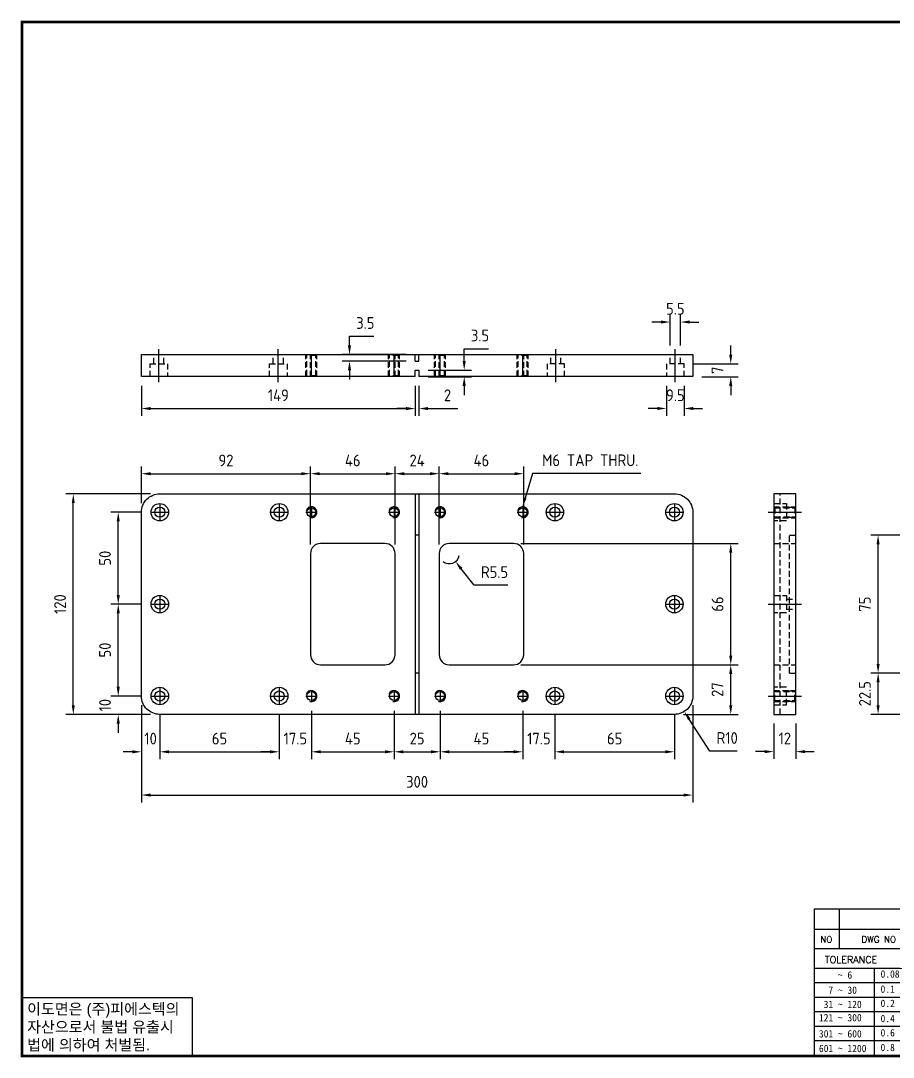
# Model space of a CAD drawing. Header units: millimetres. Extents: x -4251 to 2609, y -1673 to 4048.
# Drawn here: x 182 to 657, y -322 to 242 of the extents above; entities that cross this region are included whole.
import ezdxf
from ezdxf.enums import TextEntityAlignment as Align

# ---------------------------------------------------------------- set-up
doc = ezdxf.new("R2010")
doc.units = ezdxf.units.MM
for name, pattern in [('CENTER', [50.8, 31.75, -6.35, 6.35, -6.35]), ('HIDDEN2', [4.7625, 3.175, -1.5875]), ('HIDDENX2', [19.05, 12.7, -6.35])]:
    doc.linetypes.add(name, pattern=pattern)
for name, color, linetype in [('CENTER', 1, 'CENTER'), ('FORMAT-1', 7, 'Continuous'), ('THIN', 3, 'Continuous')]:
    doc.layers.add(name, color=color, linetype=linetype)
doc.styles.add('h1', font='')
doc.styles.add('HAN', font='')
doc.styles.add('RC', font='simplex.shx')
doc.styles.add('RT', font='simplex.shx', dxfattribs={"oblique": 15})
doc.styles.get("Standard").update_dxf_attribs({"font": 'ISOCP.SHX', "bigfont": 'WHGTXT.SHX'})
doc.styles.get('h1').set_extended_font_data('New Gulim')
doc.styles.get('HAN').set_extended_font_data('GulimChe')
doc.dimstyles.new('PS-2', dxfattribs={"dimscale": 2, "dimtxt": 3.2, "dimasz": 2.5, "dimexe": 2, "dimexo": 2.5, "dimgap": 2, "dimtad": 1, "dimtoh": 1, "dimrnd": 0.05, "dimzin": 12, "dimdsep": 46, "dimtxsty": 'Standard', "dimcen": 0, "dimclrt": 2, "dimazin": 3, "dimtfac": 1, "dimtofl": 0, "dimtmove": 0, "dimatfit": 3, "dimfxl": 0, "dimtolj": 1, "dimtzin": 0, "dimarcsym": 0})

# ---------------------------------------------------------------- blocks, each defined once
blk = doc.blocks.new('*D757')
at = {"color": 0, "lineweight": -2}
for p, q in [((247.87, -130.4), (247.87, -159.76)), ((257.87, -135.15), (257.87, -159.76)), ((242.87, -155.76), (237.87, -155.76)), ((262.87, -155.76), (267.87, -155.76))]:
    blk.add_line(p, q, dxfattribs=at)
at = {"color": 0}
for points in [[(242.87, -154.92), (242.87, -156.59), (247.87, -155.76)], [(262.87, -154.92), (262.87, -156.59), (257.87, -155.76)]]:
    blk.add_solid(points, dxfattribs=at)
at = {"layer": 'DEFPOINTS', "color": 0}
for p in [(247.87, -125.4), (257.87, -130.15), (257.87, -155.76)]:
    blk.add_point(p, dxfattribs=at)
at = {"color": 2, "insert": (252.87, -148.56), "char_height": 6.4, "attachment_point": 5}
blk.add_mtext('\\A1;10', dxfattribs=at)
blk = doc.blocks.new('*D758')
at = {"color": 0, "lineweight": -2}
for p, q in [((257.87, -135.15), (257.87, -159.76)), ((322.87, -135.15), (322.87, -159.76)), ((262.87, -155.76), (317.87, -155.76))]:
    blk.add_line(p, q, dxfattribs=at)
at = {"color": 0}
for points in [[(262.87, -154.92), (262.87, -156.59), (257.87, -155.76)], [(317.87, -154.92), (317.87, -156.59), (322.87, -155.76)]]:
    blk.add_solid(points, dxfattribs=at)
at = {"layer": 'DEFPOINTS', "color": 0}
for p in [(257.87, -130.15), (322.87, -130.15), (322.87, -155.76)]:
    blk.add_point(p, dxfattribs=at)
at = {"color": 2, "insert": (290.37, -148.56), "char_height": 6.4, "attachment_point": 5}
blk.add_mtext('\\A1;65', dxfattribs=at)
blk = doc.blocks.new('*D759')
at = {"color": 0, "lineweight": -2}
for p, q in [((322.87, -135.15), (322.87, -159.76)), ((340.37, -133.4), (340.37, -159.76)), ((317.87, -155.76), (312.87, -155.76)), ((345.37, -155.76), (350.37, -155.76))]:
    blk.add_line(p, q, dxfattribs=at)
at = {"color": 0}
for points in [[(317.87, -154.92), (317.87, -156.59), (322.87, -155.76)], [(345.37, -154.92), (345.37, -156.59), (340.37, -155.76)]]:
    blk.add_solid(points, dxfattribs=at)
at = {"layer": 'DEFPOINTS', "color": 0}
for p in [(340.37, -128.4), (322.87, -130.15), (340.37, -155.76)]:
    blk.add_point(p, dxfattribs=at)
at = {"color": 2, "insert": (331.62, -148.56), "char_height": 6.4, "attachment_point": 5}
blk.add_mtext('\\A1;17.5', dxfattribs=at)
blk = doc.blocks.new('*D760')
at = {"color": 0, "lineweight": -2}
for p, q in [((340.37, -133.4), (340.37, -159.76)), ((385.37, -133.4), (385.37, -159.76)), ((345.37, -155.76), (380.37, -155.76))]:
    blk.add_line(p, q, dxfattribs=at)
at = {"color": 0}
for points in [[(345.37, -154.92), (345.37, -156.59), (340.37, -155.76)], [(380.37, -154.92), (380.37, -156.59), (385.37, -155.76)]]:
    blk.add_solid(points, dxfattribs=at)
at = {"layer": 'DEFPOINTS', "color": 0}
for p in [(340.37, -128.4), (385.37, -128.4), (385.37, -155.76)]:
    blk.add_point(p, dxfattribs=at)
at = {"color": 2, "insert": (362.87, -148.56), "char_height": 6.4, "attachment_point": 5}
blk.add_mtext('\\A1;45', dxfattribs=at)
blk = doc.blocks.new('*D761')
at = {"color": 0, "lineweight": -2}
for p, q in [((385.37, -133.4), (385.37, -159.76)), ((410.37, -133.4), (410.37, -159.76)), ((390.37, -155.76), (405.37, -155.76))]:
    blk.add_line(p, q, dxfattribs=at)
at = {"color": 0}
for points in [[(390.37, -154.92), (390.37, -156.59), (385.37, -155.76)], [(405.37, -154.92), (405.37, -156.59), (410.37, -155.76)]]:
    blk.add_solid(points, dxfattribs=at)
at = {"layer": 'DEFPOINTS', "color": 0}
for p in [(385.37, -128.4), (410.37, -128.4), (410.37, -155.76)]:
    blk.add_point(p, dxfattribs=at)
at = {"color": 2, "insert": (397.87, -148.55), "char_height": 6.4, "attachment_point": 5}
blk.add_mtext('\\A1;25', dxfattribs=at)
blk = doc.blocks.new('*D762')
at = {"color": 0, "lineweight": -2}
for p, q in [((410.37, -133.4), (410.37, -159.76)), ((455.37, -133.4), (455.37, -159.76)), ((415.37, -155.76), (450.37, -155.76))]:
    blk.add_line(p, q, dxfattribs=at)
at = {"color": 0}
for points in [[(415.37, -154.92), (415.37, -156.59), (410.37, -155.76)], [(450.37, -154.92), (450.37, -156.59), (455.37, -155.76)]]:
    blk.add_solid(points, dxfattribs=at)
at = {"layer": 'DEFPOINTS', "color": 0}
for p in [(410.37, -128.4), (455.37, -128.4), (455.37, -155.76)]:
    blk.add_point(p, dxfattribs=at)
at = {"color": 2, "insert": (432.87, -148.56), "char_height": 6.4, "attachment_point": 5}
blk.add_mtext('\\A1;45', dxfattribs=at)
blk = doc.blocks.new('*D763')
at = {"color": 0, "lineweight": -2}
for p, q in [((455.37, -133.4), (455.37, -159.76)), ((472.87, -135.15), (472.87, -159.76)), ((450.37, -155.76), (445.37, -155.76)), ((477.87, -155.76), (482.87, -155.76))]:
    blk.add_line(p, q, dxfattribs=at)
at = {"color": 0}
for points in [[(450.37, -154.92), (450.37, -156.59), (455.37, -155.76)], [(477.87, -154.92), (477.87, -156.59), (472.87, -155.76)]]:
    blk.add_solid(points, dxfattribs=at)
at = {"layer": 'DEFPOINTS', "color": 0}
for p in [(455.37, -128.4), (472.87, -130.15), (472.87, -155.76)]:
    blk.add_point(p, dxfattribs=at)
at = {"color": 2, "insert": (464.12, -148.56), "char_height": 6.4, "attachment_point": 5}
blk.add_mtext('\\A1;17.5', dxfattribs=at)
blk = doc.blocks.new('*D764')
at = {"color": 0, "lineweight": -2}
for p, q in [((472.87, -135.15), (472.87, -159.76)), ((537.87, -135.15), (537.87, -159.76)), ((477.87, -155.76), (532.87, -155.76))]:
    blk.add_line(p, q, dxfattribs=at)
at = {"color": 0}
for points in [[(477.87, -154.92), (477.87, -156.59), (472.87, -155.76)], [(532.87, -154.92), (532.87, -156.59), (537.87, -155.76)]]:
    blk.add_solid(points, dxfattribs=at)
at = {"layer": 'DEFPOINTS', "color": 0}
for p in [(472.87, -130.15), (537.87, -130.15), (537.87, -155.76)]:
    blk.add_point(p, dxfattribs=at)
at = {"color": 2, "insert": (505.37, -148.56), "char_height": 6.4, "attachment_point": 5}
blk.add_mtext('\\A1;65', dxfattribs=at)
blk = doc.blocks.new('*D765')
at = {"color": 0, "lineweight": -2}
for p, q in [((247.87, -130.4), (247.87, -183.29)), ((547.87, -130.4), (547.87, -183.29)), ((252.87, -179.29), (542.87, -179.29))]:
    blk.add_line(p, q, dxfattribs=at)
at = {"color": 0}
for points in [[(252.87, -178.46), (252.87, -180.13), (247.87, -179.29)], [(542.87, -178.46), (542.87, -180.13), (547.87, -179.29)]]:
    blk.add_solid(points, dxfattribs=at)
at = {"layer": 'DEFPOINTS', "color": 0}
for p in [(247.87, -125.4), (547.87, -125.4), (547.87, -179.29)]:
    blk.add_point(p, dxfattribs=at)
at = {"color": 2, "insert": (397.87, -172.09), "char_height": 6.4, "attachment_point": 5}
blk.add_mtext('\\A1;300', dxfattribs=at)
blk = doc.blocks.new('*D766')
at = {"color": 0, "lineweight": -2}
for p, q in [((235.27, -120.4), (235.27, -115.4)), ((248.12, -125.4), (231.27, -125.4)), ((252.87, -135.4), (231.27, -135.4)), ((235.27, -140.4), (235.27, -145.4))]:
    blk.add_line(p, q, dxfattribs=at)
at = {"color": 0}
for points in [[(234.43, -120.4), (236.1, -120.4), (235.27, -125.4)], [(234.43, -140.4), (236.1, -140.4), (235.27, -135.4)]]:
    blk.add_solid(points, dxfattribs=at)
at = {"layer": 'DEFPOINTS', "color": 0}
for p in [(235.27, -125.4), (253.12, -125.4), (257.87, -135.4)]:
    blk.add_point(p, dxfattribs=at)
at = {"color": 2, "insert": (228.07, -130.4), "char_height": 6.4, "attachment_point": 5, "rotation": 90}
blk.add_mtext('\\A1;10', dxfattribs=at)
blk = doc.blocks.new('*D767')
at = {"color": 0, "lineweight": -2}
for p, q in [((248.12, -75.4), (231.27, -75.4)), ((235.27, -120.4), (235.27, -80.4)), ((248.12, -125.4), (231.27, -125.4))]:
    blk.add_line(p, q, dxfattribs=at)
at = {"color": 0}
for points in [[(234.43, -80.4), (236.1, -80.4), (235.27, -75.4)], [(234.43, -120.4), (236.1, -120.4), (235.27, -125.4)]]:
    blk.add_solid(points, dxfattribs=at)
at = {"layer": 'DEFPOINTS', "color": 0}
for p in [(235.27, -75.4), (253.12, -75.4), (253.12, -125.4)]:
    blk.add_point(p, dxfattribs=at)
at = {"color": 2, "insert": (228.07, -100.4), "char_height": 6.4, "attachment_point": 5, "rotation": 90}
blk.add_mtext('\\A1;50', dxfattribs=at)
blk = doc.blocks.new('*D768')
at = {"color": 0, "lineweight": -2}
for p, q in [((248.12, -25.4), (231.27, -25.4)), ((235.27, -70.4), (235.27, -30.4)), ((248.12, -75.4), (231.27, -75.4))]:
    blk.add_line(p, q, dxfattribs=at)
at = {"color": 0}
for points in [[(234.43, -30.4), (236.1, -30.4), (235.27, -25.4)], [(234.43, -70.4), (236.1, -70.4), (235.27, -75.4)]]:
    blk.add_solid(points, dxfattribs=at)
at = {"layer": 'DEFPOINTS', "color": 0}
for p in [(235.27, -25.4), (253.12, -25.4), (253.12, -75.4)]:
    blk.add_point(p, dxfattribs=at)
at = {"color": 2, "insert": (228.07, -50.4), "char_height": 6.4, "attachment_point": 5, "rotation": 90}
blk.add_mtext('\\A1;50', dxfattribs=at)
blk = doc.blocks.new('*D769')
at = {"color": 0, "lineweight": -2}
for p, q in [((252.87, -15.4), (206.8, -15.4)), ((210.8, -130.4), (210.8, -20.4)), ((252.87, -135.4), (206.8, -135.4))]:
    blk.add_line(p, q, dxfattribs=at)
at = {"color": 0}
for points in [[(209.97, -20.4), (211.63, -20.4), (210.8, -15.4)], [(209.97, -130.4), (211.63, -130.4), (210.8, -135.4)]]:
    blk.add_solid(points, dxfattribs=at)
at = {"layer": 'DEFPOINTS', "color": 0}
for p in [(210.8, -15.4), (257.87, -15.4), (257.87, -135.4)]:
    blk.add_point(p, dxfattribs=at)
at = {"color": 2, "insert": (203.6, -75.4), "char_height": 6.4, "attachment_point": 5, "rotation": 90}
blk.add_mtext('\\A1;120', dxfattribs=at)
blk = doc.blocks.new('*D770')
at = {"color": 0, "lineweight": -2}
for p, q in [((247.87, -20.4), (247.87, -0.44)), ((252.87, -4.44), (334.87, -4.44)), ((339.87, -42.9), (339.87, -0.44))]:
    blk.add_line(p, q, dxfattribs=at)
at = {"color": 0}
for points in [[(252.87, -3.61), (252.87, -5.28), (247.87, -4.44)], [(334.87, -3.61), (334.87, -5.28), (339.87, -4.44)]]:
    blk.add_solid(points, dxfattribs=at)
at = {"layer": 'DEFPOINTS', "color": 0}
for p in [(339.87, -4.44), (247.87, -25.4), (339.87, -47.9)]:
    blk.add_point(p, dxfattribs=at)
at = {"color": 2, "insert": (293.87, 2.76), "char_height": 6.4, "attachment_point": 5}
blk.add_mtext('\\A1;92', dxfattribs=at)
blk = doc.blocks.new('*D771')
at = {"color": 0, "lineweight": -2}
for p, q in [((339.87, -42.9), (339.87, -0.44)), ((344.87, -4.44), (380.87, -4.44)), ((385.87, -42.9), (385.87, -0.44))]:
    blk.add_line(p, q, dxfattribs=at)
at = {"color": 0}
for points in [[(344.87, -3.61), (344.87, -5.28), (339.87, -4.44)], [(380.87, -3.61), (380.87, -5.28), (385.87, -4.44)]]:
    blk.add_solid(points, dxfattribs=at)
at = {"layer": 'DEFPOINTS', "color": 0}
for p in [(385.87, -4.44), (339.87, -47.9), (385.87, -47.9)]:
    blk.add_point(p, dxfattribs=at)
at = {"color": 2, "insert": (362.87, 2.76), "char_height": 6.4, "attachment_point": 5}
blk.add_mtext('\\A1;46', dxfattribs=at)
blk = doc.blocks.new('*D772')
at = {"color": 0, "lineweight": -2}
for p, q in [((385.87, -42.9), (385.87, -0.44)), ((390.87, -4.44), (404.87, -4.44)), ((409.87, -42.9), (409.87, -0.44))]:
    blk.add_line(p, q, dxfattribs=at)
at = {"color": 0}
for points in [[(390.87, -3.61), (390.87, -5.28), (385.87, -4.44)], [(404.87, -3.61), (404.87, -5.28), (409.87, -4.44)]]:
    blk.add_solid(points, dxfattribs=at)
at = {"layer": 'DEFPOINTS', "color": 0}
for p in [(409.87, -4.44), (385.87, -47.9), (409.87, -47.9)]:
    blk.add_point(p, dxfattribs=at)
at = {"color": 2, "insert": (397.87, 2.76), "char_height": 6.4, "attachment_point": 5}
blk.add_mtext('\\A1;24', dxfattribs=at)
blk = doc.blocks.new('*D773')
at = {"color": 0, "lineweight": -2}
for p, q in [((409.87, -42.9), (409.87, -0.44)), ((414.87, -4.44), (450.87, -4.44)), ((455.87, -42.9), (455.87, -0.44))]:
    blk.add_line(p, q, dxfattribs=at)
at = {"color": 0}
for points in [[(414.87, -3.61), (414.87, -5.28), (409.87, -4.44)], [(450.87, -3.61), (450.87, -5.28), (455.87, -4.44)]]:
    blk.add_solid(points, dxfattribs=at)
at = {"layer": 'DEFPOINTS', "color": 0}
for p in [(455.87, -4.44), (409.87, -47.9), (455.87, -47.9)]:
    blk.add_point(p, dxfattribs=at)
at = {"color": 2, "insert": (432.87, 2.76), "char_height": 6.4, "attachment_point": 5}
blk.add_mtext('\\A1;46', dxfattribs=at)
blk = doc.blocks.new('*D774')
at = {"color": 0, "lineweight": -2}
for p, q in [((454.37, -108.4), (572.53, -108.4)), ((568.53, -130.4), (568.53, -113.4)), ((542.87, -135.4), (572.53, -135.4))]:
    blk.add_line(p, q, dxfattribs=at)
at = {"color": 0}
for points in [[(567.69, -113.4), (569.36, -113.4), (568.53, -108.4)], [(567.69, -130.4), (569.36, -130.4), (568.53, -135.4)]]:
    blk.add_solid(points, dxfattribs=at)
at = {"layer": 'DEFPOINTS', "color": 0}
for p in [(449.37, -108.4), (568.53, -108.4), (537.87, -135.4)]:
    blk.add_point(p, dxfattribs=at)
at = {"color": 2, "insert": (561.33, -121.9), "char_height": 6.4, "attachment_point": 5, "rotation": 90}
blk.add_mtext('\\A1;27', dxfattribs=at)
blk = doc.blocks.new('*D775')
at = {"color": 0, "lineweight": -2}
for p, q in [((454.37, -42.4), (572.53, -42.4)), ((568.53, -103.4), (568.53, -47.4)), ((454.37, -108.4), (572.53, -108.4))]:
    blk.add_line(p, q, dxfattribs=at)
at = {"color": 0}
for points in [[(567.69, -47.4), (569.36, -47.4), (568.53, -42.4)], [(567.69, -103.4), (569.36, -103.4), (568.53, -108.4)]]:
    blk.add_solid(points, dxfattribs=at)
at = {"layer": 'DEFPOINTS', "color": 0}
for p in [(449.37, -42.4), (568.53, -42.4), (449.37, -108.4)]:
    blk.add_point(p, dxfattribs=at)
at = {"color": 2, "insert": (561.33, -75.4), "char_height": 6.4, "attachment_point": 5, "rotation": 90}
blk.add_mtext('\\A1;66', dxfattribs=at)
blk = doc.blocks.new('*D799')
at = {"color": 0, "lineweight": -2}
for p, q in [((591.94, -140.4), (591.94, -159.66)), ((603.94, -140.4), (603.94, -159.66)), ((586.94, -155.66), (581.94, -155.66)), ((608.94, -155.66), (613.94, -155.66))]:
    blk.add_line(p, q, dxfattribs=at)
at = {"color": 0}
for points in [[(586.94, -154.83), (586.94, -156.5), (591.94, -155.66)], [(608.94, -154.83), (608.94, -156.5), (603.94, -155.66)]]:
    blk.add_solid(points, dxfattribs=at)
at = {"layer": 'DEFPOINTS', "color": 0}
for p in [(591.94, -135.4), (603.94, -135.4), (591.94, -155.66)]:
    blk.add_point(p, dxfattribs=at)
at = {"color": 2, "insert": (597.94, -148.46), "char_height": 6.4, "attachment_point": 5}
blk.add_mtext('\\A1;12', dxfattribs=at)
blk = doc.blocks.new('*D776')
at = {"color": 0, "lineweight": -2}
for p, q in [((460.61, -4.33), (456.64, -17.73)), ((519.59, -4.33), (460.61, -4.33))]:
    blk.add_line(p, q, dxfattribs=at)
at = {"color": 0}
blk.add_solid([(455.84, -17.5), (457.44, -17.97), (455.22, -22.53)], dxfattribs=at)
at = {"layer": 'DEFPOINTS', "color": 0}
for p in [(455.22, -22.53), (453.52, -28.28)]:
    blk.add_point(p, dxfattribs=at)
at = {"color": 2, "insert": (492.1, 2.87), "char_height": 6.4, "attachment_point": 5}
blk.add_mtext('\\A1;M6 TAP THRU.', dxfattribs=at)
blk = doc.blocks.new('*D777')
at = {"color": 0, "lineweight": -2}
for p, q in [((557.15, -155.44), (545.97, -138.03)), ((572.04, -155.44), (557.15, -155.44))]:
    blk.add_line(p, q, dxfattribs=at)
at = {"color": 0}
blk.add_solid([(546.67, -137.58), (545.27, -138.48), (543.27, -133.82)], dxfattribs=at)
at = {"layer": 'DEFPOINTS', "color": 0}
for p in [(537.87, -125.4), (543.27, -133.82)]:
    blk.add_point(p, dxfattribs=at)
at = {"color": 2, "insert": (566.59, -148.24), "char_height": 6.4, "attachment_point": 5}
blk.add_mtext('\\A1;R10', dxfattribs=at)
blk = doc.blocks.new('*D778')
at = {"color": 0, "lineweight": -2}
for p, q in [((533.62, 43.36), (533.62, 27.05)), ((543.12, 43.36), (543.12, 27.05)), ((528.62, 31.05), (523.62, 31.05)), ((548.12, 31.05), (553.12, 31.05))]:
    blk.add_line(p, q, dxfattribs=at)
at = {"color": 0}
for points in [[(528.62, 31.89), (528.62, 30.22), (533.62, 31.05)], [(548.12, 31.89), (548.12, 30.22), (543.12, 31.05)]]:
    blk.add_solid(points, dxfattribs=at)
at = {"layer": 'DEFPOINTS', "color": 0}
for p in [(533.62, 48.36), (543.12, 48.36), (543.12, 31.05)]:
    blk.add_point(p, dxfattribs=at)
at = {"color": 2, "insert": (538.37, 38.25), "char_height": 6.4, "attachment_point": 5}
blk.add_mtext('\\A1;9.5', dxfattribs=at)
blk = doc.blocks.new('*D779')
at = {"color": 0, "lineweight": -2}
for p, q in [((535.62, 65.36), (535.62, 82.09)), ((541.12, 65.36), (541.12, 82.09)), ((530.62, 78.09), (525.62, 78.09)), ((546.12, 78.09), (551.12, 78.09))]:
    blk.add_line(p, q, dxfattribs=at)
at = {"color": 0}
for points in [[(530.62, 78.93), (530.62, 77.26), (535.62, 78.09)], [(546.12, 78.93), (546.12, 77.26), (541.12, 78.09)]]:
    blk.add_solid(points, dxfattribs=at)
at = {"layer": 'DEFPOINTS', "color": 0}
for p in [(541.12, 78.09), (535.62, 60.36), (541.12, 60.36)]:
    blk.add_point(p, dxfattribs=at)
at = {"color": 2, "insert": (538.37, 85.29), "char_height": 6.4, "attachment_point": 5}
blk.add_mtext('\\A1;5.5', dxfattribs=at)
blk = doc.blocks.new('*D780')
at = {"color": 0, "lineweight": -2}
for p, q in [((568.53, 60.36), (568.53, 65.36)), ((548.12, 55.36), (572.53, 55.36)), ((552.87, 48.36), (572.53, 48.36)), ((568.53, 43.36), (568.53, 38.36))]:
    blk.add_line(p, q, dxfattribs=at)
at = {"color": 0}
for points in [[(567.69, 60.36), (569.36, 60.36), (568.53, 55.36)], [(567.69, 43.36), (569.36, 43.36), (568.53, 48.36)]]:
    blk.add_solid(points, dxfattribs=at)
at = {"layer": 'DEFPOINTS', "color": 0}
for p in [(543.12, 55.36), (568.53, 55.36), (547.87, 48.36)]:
    blk.add_point(p, dxfattribs=at)
at = {"color": 2, "insert": (561.33, 51.86), "char_height": 6.4, "attachment_point": 5, "rotation": 90}
blk.add_mtext('\\A1;7', dxfattribs=at)
blk = doc.blocks.new('A$C366F0EA6')
at = {"color": 11}
for p, q in [((149, 60), (149, -60)), ((151, 60), (151, -60))]:
    blk.add_line(p, q, dxfattribs=at)
at = {"color": 2, "linetype": 'HIDDENX2'}
for p, q in [((151, 37.5), (149, 37.5)), ((151, -37.5), (149, -37.5))]:
    blk.add_line(p, q, dxfattribs=at)
at = {"color": 11}
for points in [[(290, -60), (10, -60, -0.414214), (0, -50), (0, 50, -0.414214), (10, 60), (290, 60, -0.414214), (300, 50), (300, -50, -0.414214)], [(97.5, -33), (132.5, -33, 0.414214), (138, -27.5), (138, 27.5, 0.414214), (132.5, 33), (97.5, 33, 0.414214), (92, 27.5), (92, -27.5, 0.414214)], [(167.5, -33), (202.5, -33, 0.414214), (208, -27.5), (208, 27.5, 0.414214), (202.5, 33), (167.5, 33, 0.414214), (162, 27.5), (162, -27.5, 0.414214)]]:
    blk.add_lwpolyline(points, format="xyb", close=True, dxfattribs=at)
for centre, radius in [((10, 50), 4.75), ((10, 50), 2.75), ((75, 50), 4.75), ((75, 50), 2.75), ((225, 50), 4.75), ((225, 50), 2.75), ((290, 50), 4.75), ((290, 50), 2.75), ((10, 0), 4.75), ((10, 0), 2.75), ((290, 0), 4.75), ((290, 0), 2.75), ((10, -50), 4.75), ((10, -50), 2.75), ((75, -50), 4.75), ((75, -50), 2.75), ((225, -50), 4.75), ((225, -50), 2.75), ((290, -50), 4.75), ((290, -50), 2.75)]:
    blk.add_circle(centre, radius, dxfattribs=at)
for centre in [(92.5, 50), (137.5, 50), (162.5, 50), (207.5, 50), (92.5, -50), (137.5, -50), (162.5, -50), (207.5, -50)]:
    blk.add_circle(centre, 2.46)
at = {"layer": 'CENTER'}
for p, q in [((10, 54.75), (10, 45.25)), ((75, 54.75), (75, 45.25)), ((92.5, 53), (92.5, 47)), ((137.5, 53), (137.5, 47)), ((162.5, 53), (162.5, 47)), ((207.5, 53), (207.5, 47)), ((225, 54.75), (225, 45.25)), ((290, 54.75), (290, 45.25)), ((5.25, 50), (14.75, 50)), ((70.25, 50), (79.75, 50)), ((89.5, 50), (95.5, 50)), ((134.5, 50), (140.5, 50)), ((159.5, 50), (165.5, 50)), ((204.5, 50), (210.5, 50)), ((220.25, 50), (229.75, 50)), ((285.25, 50), (294.75, 50)), ((5.25, 0), (14.75, 0)), ((10, 4.75), (10, -4.75)), ((285.25, 0), (294.75, 0)), ((290, 4.75), (290, -4.75)), ((5.25, -50), (14.75, -50)), ((10, -45.25), (10, -54.75)), ((70.25, -50), (79.75, -50)), ((75, -45.25), (75, -54.75)), ((89.5, -50), (95.5, -50)), ((92.5, -47), (92.5, -53)), ((134.5, -50), (140.5, -50)), ((137.5, -47), (137.5, -53)), ((159.5, -50), (165.5, -50)), ((162.5, -47), (162.5, -53)), ((204.5, -50), (210.5, -50)), ((207.5, -47), (207.5, -53)), ((220.25, -50), (229.75, -50)), ((225, -45.25), (225, -54.75)), ((285.25, -50), (294.75, -50)), ((290, -45.25), (290, -54.75))]:
    blk.add_line(p, q, dxfattribs=at)
at = {"layer": 'THIN'}
for centre in [(92.5, 50), (137.5, 50), (162.5, 50), (207.5, 50), (92.5, -50), (137.5, -50), (162.5, -50), (207.5, -50)]:
    blk.add_arc(centre, 3, 255, 165, dxfattribs=at)
blk = doc.blocks.new('*D807')
at = {"color": 0, "lineweight": -2}
for p, q in [((428.84, -65.17), (421.83, -56.18)), ((447.18, -65.17), (428.84, -65.17))]:
    blk.add_line(p, q, dxfattribs=at)
blk.add_arc((415.37, -47.9), 5.5, 232.0871, 349.6344, dxfattribs=at)
at = {"color": 0}
blk.add_solid([(422.48, -55.67), (421.17, -56.69), (418.75, -52.24)], dxfattribs=at)
at = {"layer": 'DEFPOINTS', "color": 0}
for p in [(415.37, -47.9), (418.75, -52.24)]:
    blk.add_point(p, dxfattribs=at)
at = {"color": 2, "insert": (440.01, -57.97), "char_height": 6.4, "attachment_point": 5}
blk.add_mtext('\\A1;R5.5', dxfattribs=at)
blk = doc.blocks.new('A$C64EC0FDF')
at = {"color": 2, "linetype": 'HIDDEN2'}
for p, q in [((-293.25, -5), (-293.25, 0)), ((-287.75, -5), (-287.75, 0)), ((-228.25, -5), (-228.25, 0)), ((-222.75, -5), (-222.75, 0)), ((-210.5, -12), (-210.5, 0)), ((-208, -12), (-208, 0)), ((-204.5, -12), (-204.5, 0)), ((-165.5, -12), (-165.5, 0)), ((-162, -12), (-162, 0)), ((-159.5, -12), (-159.5, 0)), ((-151, -3.5), (-151, 0)), ((-149, -3.5), (-149, 0)), ((-140.5, -12), (-140.5, 0)), ((-138, -12), (-138, 0)), ((-134.5, -12), (-134.5, 0)), ((-95.5, -12), (-95.5, 0)), ((-92, -12), (-92, 0)), ((-89.5, -12), (-89.5, 0)), ((-77.25, -5), (-77.25, 0)), ((-71.75, -5), (-71.75, 0)), ((-12.25, -5), (-12.25, 0)), ((-6.75, -5), (-6.75, 0)), ((-209.96, -11.46), (-209.96, -0.54)), ((-205.04, -11.46), (-205.04, -0.54)), ((-164.96, -11.46), (-164.96, -0.54)), ((-160.04, -11.46), (-160.04, -0.54)), ((-151, -3.5), (-149, -3.5)), ((-139.96, -11.46), (-139.96, -0.54)), ((-135.04, -11.46), (-135.04, -0.54)), ((-94.96, -11.46), (-94.96, -0.54)), ((-90.04, -11.46), (-90.04, -0.54))]:
    blk.add_line(p, q, dxfattribs=at)
at = {"color": 11}
for p, q in [((-151, -12), (-151, -8.5)), ((-151, -8.5), (-149, -8.5)), ((-149, -8.5), (-149, -12))]:
    blk.add_line(p, q, dxfattribs=at)
blk.add_lwpolyline([(-151, -12), (-300, -12), (-300, 0), (0, 0), (0, -12), (-149, -12)], dxfattribs=at)
at = {"color": 2, "linetype": 'HIDDEN2'}
for points in [[(-204.5, 0), (-205.04, -0.54), (-209.96, -0.54), (-210.5, 0)], [(-159.5, 0), (-160.04, -0.54), (-164.96, -0.54), (-165.5, 0)], [(-134.5, 0), (-135.04, -0.54), (-139.96, -0.54), (-140.5, 0)], [(-89.5, 0), (-90.04, -0.54), (-94.96, -0.54), (-95.5, 0)], [(-295.25, -12), (-295.25, -5), (-285.75, -5), (-285.75, -12)], [(-230.25, -12), (-230.25, -5), (-220.75, -5), (-220.75, -12)], [(-69.75, -12), (-69.75, -5), (-79.25, -5), (-79.25, -12)], [(-4.75, -12), (-4.75, -5), (-14.25, -5), (-14.25, -12)], [(-204.5, -12), (-205.04, -11.46), (-209.96, -11.46), (-210.5, -12)], [(-159.5, -12), (-160.04, -11.46), (-164.96, -11.46), (-165.5, -12)], [(-134.5, -12), (-135.04, -11.46), (-139.96, -11.46), (-140.5, -12)], [(-89.5, -12), (-90.04, -11.46), (-94.96, -11.46), (-95.5, -12)]]:
    blk.add_lwpolyline(points, dxfattribs=at)
at = {"layer": 'CENTER'}
for p, q in [((-290.5, -15), (-290.5, 3)), ((-225.5, -15), (-225.5, 3)), ((-207.5, -12), (-207.5, 0)), ((-162.5, -12), (-162.5, 0)), ((-137.5, -12), (-137.5, 0)), ((-92.5, -12), (-92.5, 0)), ((-74.5, -15), (-74.5, 3)), ((-9.5, -15), (-9.5, 3))]:
    blk.add_line(p, q, dxfattribs=at)
blk = doc.blocks.new('*D808')
at = {"color": 0, "lineweight": -2}
for p, q in [((247.87, 43.36), (247.87, 27.01)), ((396.87, 43.36), (396.87, 27.01)), ((252.87, 31.01), (391.87, 31.01))]:
    blk.add_line(p, q, dxfattribs=at)
at = {"color": 0}
for points in [[(252.87, 31.84), (252.87, 30.18), (247.87, 31.01)], [(391.87, 31.84), (391.87, 30.18), (396.87, 31.01)]]:
    blk.add_solid(points, dxfattribs=at)
at = {"layer": 'DEFPOINTS', "color": 0}
for p in [(247.87, 48.36), (396.87, 48.36), (396.87, 31.01)]:
    blk.add_point(p, dxfattribs=at)
at = {"color": 2, "insert": (322.37, 38.21), "char_height": 6.4, "attachment_point": 5}
blk.add_mtext('\\A1;149', dxfattribs=at)
blk = doc.blocks.new('*D809')
at = {"color": 0, "lineweight": -2}
for p, q in [((396.87, 43.36), (396.87, 27.01)), ((398.87, 43.36), (398.87, 27.01)), ((391.87, 31.01), (386.87, 31.01)), ((403.87, 31.01), (419.97, 31.01))]:
    blk.add_line(p, q, dxfattribs=at)
at = {"color": 0}
for points in [[(391.87, 31.84), (391.87, 30.18), (396.87, 31.01)], [(403.87, 31.84), (403.87, 30.18), (398.87, 31.01)]]:
    blk.add_solid(points, dxfattribs=at)
at = {"layer": 'DEFPOINTS', "color": 0}
for p in [(396.87, 48.36), (398.87, 48.36), (398.87, 31.01)]:
    blk.add_point(p, dxfattribs=at)
at = {"color": 2, "insert": (414.42, 38.21), "char_height": 6.4, "attachment_point": 5}
blk.add_mtext('\\A1;2', dxfattribs=at)
blk = doc.blocks.new('*D810')
at = {"color": 0, "lineweight": -2}
for p, q in [((423.5, 56.86), (423.5, 63.58)), ((423.5, 63.58), (436.72, 63.58)), ((403.87, 51.86), (427.5, 51.86)), ((403.87, 48.36), (427.5, 48.36)), ((423.5, 43.36), (423.5, 38.36))]:
    blk.add_line(p, q, dxfattribs=at)
at = {"color": 0}
for points in [[(422.66, 56.86), (424.33, 56.86), (423.5, 51.86)], [(422.66, 43.36), (424.33, 43.36), (423.5, 48.36)]]:
    blk.add_solid(points, dxfattribs=at)
at = {"layer": 'DEFPOINTS', "color": 0}
for p in [(398.87, 51.86), (423.5, 51.86), (398.87, 48.36)]:
    blk.add_point(p, dxfattribs=at)
at = {"color": 2, "insert": (432.11, 70.78), "char_height": 6.4, "attachment_point": 5}
blk.add_mtext('\\A1;3.5', dxfattribs=at)
blk = doc.blocks.new('no3')
at = {"color": 180}
for p, q in [((0, 5.5), (0, 0)), ((0, 5.5), (186, 5.5)), ((6.79, 5.5), (6.79, 0)), ((32.74, 0.11), (32.74, 5.5)), ((98.4, 5.5), (98.4, 0)), ((127.61, 5.5), (127.61, 0)), ((134.43, 5.5), (134.43, 0)), ((155.98, 5.5), (155.98, 0))]:
    blk.add_line(p, q, dxfattribs=at)
at = {"color": 2, "style": 'RT', "oblique": 15}
blk.add_attdef('NO', text='', height=1.74, dxfattribs=at).set_placement((3.38, 2.51), align=Align.MIDDLE_CENTER)
at = {"color": 2, "style": 'HAN'}
for tag, p in [('PART-NO', (19.76, 2.75)), ('MATERIAL', (111.38, 2.75)), ("Q'TY", (131.02, 2.75)), ('COLOR/FINISH', (145.2, 2.75)), ('REMARK', (170.76, 2.75))]:
    blk.add_attdef(tag, text='', height=2.9, dxfattribs=at).set_placement(p, align=Align.MIDDLE_CENTER)
blk.add_attdef('DESCRIPTION', text='', height=2.9, dxfattribs=at).set_placement((34.51, 2.75), align=Align.MIDDLE_LEFT)
blk = doc.blocks.new('t3')
for p, q in [((0, 15.88), (46.25, 15.88)), ((0, 15.88), (0, 0)), ((46.25, 15.88), (46.25, 0)), ((0, 0), (46.25, 0))]:
    blk.add_line(p, q)
at = {"color": 1, "style": 'h1'}
for s, p in [('이도면은 (주)피에스텍의', (1.4, 11.29)), ('자산으로서 불법 유출시', (1.4, 6.41)), ('법에 의하여 처벌됨.', (1.4, 1.52))]:
    blk.add_text(s, height=3, dxfattribs=at).set_placement(p)
blk = doc.blocks.new('format-3')
at = {"color": 180}
for p, q in [((228.5, 39.49), (228.5, 5)), ((228.5, 39.49), (414.5, 39.49)), ((235.29, 39.49), (235.29, 34.21)), ((228.5, 34.21), (252.48, 34.21)), ((228.5, 28.93), (252.48, 28.93)), ((244.89, 5.23), (244.89, 28.93)), ((228.5, 24.98), (252.48, 24.98)), ((228.5, 21.03), (252.48, 21.03)), ((228.5, 17.08), (252.48, 17.08)), ((228.5, 13.13), (252.48, 13.13)), ((228.5, 9.18), (252.48, 9.18))]:
    blk.add_line(p, q, dxfattribs=at)
at = {"layer": 'FORMAT-1', "const_width": 0.7}
blk.add_lwpolyline([(13, 5), (13, 286.3), (414.5, 286.3), (414.5, 5)], close=True, dxfattribs=at)
blk.add_blockref('t3', (13, 5))
at = {"color": 2}
for s, height, style, p in [('NO', 1.742, 'RC', (230.16, 35.83)), ('DWG NO', 1.742, 'RC', (241.36, 35.83)), (' TOLERANCE', 1.9, 'RC', (230.11, 30.22)), ('0.08', 2, 'HAN', (246.57, 26.31)), ('    ~ 6', 2, 'HAN', (229.8, 26.03)), ('  7 ~ 30', 2, 'HAN', (229.8, 21.91)), ('0.1', 2, 'HAN', (246.57, 22.2)), (' 31 ~ 120', 2, 'HAN', (229.8, 18.04)), ('0.2', 2, 'HAN', (246.57, 18.32)), ('121 ~ 300', 2, 'HAN', (229.8, 14.42)), ('0.4', 2, 'HAN', (246.57, 14.2)), ('301 ~ 600', 2, 'HAN', (229.8, 10.04)), ('0.6', 2, 'HAN', (246.57, 10.32)), ('601 ~ 1200', 2, 'HAN', (229.8, 6.05)), ('0.8', 2, 'HAN', (246.57, 6.33))]:
    blk.add_text(s, height=height, dxfattribs=dict(at, style=style)).set_placement(p)
at = {"style": 'HAN'}
for tag, height, p in [('MODEL-NAME', 3, (386.1, 31.53)), ('SCALE', 2.7, (320.81, 26.29)), ('PART-NAME', 3, (386.1, 26.29)), ('DWG-NO', 3, (386.1, 21.01)), ('DRA-BY', 3, (260.72, 19.44)), ('CH-BY', 3, (277.21, 19.44)), ('APP-BY', 3, (293.7, 19.44)), ('DRA-DATE', 2.5, (260.72, 7.47)), ('CH-DATE', 2.5, (277.21, 7.47)), ('APP-DATE', 2.5, (293.7, 7.47)), ('관련업체', 3, (333.52, 9.26))]:
    blk.add_attdef(tag, text='', height=height, dxfattribs=at).set_placement(p, align=Align.MIDDLE_CENTER)
blk = doc.blocks.new('*D910')
at = {"color": 0, "lineweight": -2}
for p, q in [((807.56, -112.9), (644.7, -112.9)), ((648.7, -130.4), (648.7, -117.9)), ((668.56, -135.4), (644.7, -135.4))]:
    blk.add_line(p, q, dxfattribs=at)
at = {"color": 0}
for points in [[(647.86, -117.9), (649.53, -117.9), (648.7, -112.9)], [(647.86, -130.4), (649.53, -130.4), (648.7, -135.4)]]:
    blk.add_solid(points, dxfattribs=at)
at = {"layer": 'DEFPOINTS', "color": 0}
for p in [(648.7, -112.9), (812.56, -112.9), (673.56, -135.4)]:
    blk.add_point(p, dxfattribs=at)
at = {"color": 2, "insert": (641.5, -124.15), "char_height": 6.4, "attachment_point": 5, "rotation": 90}
blk.add_mtext('\\A1;22.5', dxfattribs=at)
blk = doc.blocks.new('*D911')
at = {"color": 0, "lineweight": -2}
for p, q in [((807.56, -37.9), (644.7, -37.9)), ((648.7, -107.9), (648.7, -42.9)), ((807.56, -112.9), (644.7, -112.9))]:
    blk.add_line(p, q, dxfattribs=at)
at = {"color": 0}
for points in [[(647.86, -42.9), (649.53, -42.9), (648.7, -37.9)], [(647.86, -107.9), (649.53, -107.9), (648.7, -112.9)]]:
    blk.add_solid(points, dxfattribs=at)
at = {"layer": 'DEFPOINTS', "color": 0}
for p in [(648.7, -37.9), (812.56, -37.9), (812.56, -112.9)]:
    blk.add_point(p, dxfattribs=at)
at = {"color": 2, "insert": (641.5, -75.4), "char_height": 6.4, "attachment_point": 5, "rotation": 90}
blk.add_mtext('\\A1;75', dxfattribs=at)
blk = doc.blocks.new('*D913')
at = {"color": 0, "lineweight": -2}
for p, q in [((361.1, 65.36), (361.1, 70.36)), ((361.1, 70.36), (374.32, 70.36)), ((391.87, 60.36), (357.1, 60.36)), ((391.87, 56.86), (357.1, 56.86)), ((361.1, 51.86), (361.1, 46.86))]:
    blk.add_line(p, q, dxfattribs=at)
at = {"color": 0}
for points in [[(360.26, 65.36), (361.93, 65.36), (361.1, 60.36)], [(360.26, 51.86), (361.93, 51.86), (361.1, 56.86)]]:
    blk.add_solid(points, dxfattribs=at)
at = {"layer": 'DEFPOINTS', "color": 0}
for p in [(361.1, 60.36), (396.87, 60.36), (396.87, 56.86)]:
    blk.add_point(p, dxfattribs=at)
at = {"color": 2, "insert": (369.71, 77.56), "char_height": 6.4, "attachment_point": 5}
blk.add_mtext('\\A1;3.5', dxfattribs=at)

msp = doc.modelspace()

# ---------------------------------------------------------------- linework, layer by layer
at = {"color": 2, "linetype": 'HIDDEN2'}
for p, q in [((595.4393, -135.404), (595.4393, -15.404)), ((598.9393, -22.654), (603.9393, -22.654)), ((598.9393, -28.154), (603.9393, -28.154)), ((600.4393, -112.904), (600.4393, -37.904)), ((600.4393, -37.904), (603.9393, -37.904)), ((591.9393, -42.404), (603.9393, -42.404)), ((598.9393, -72.654), (603.9393, -72.654)), ((598.9393, -78.154), (603.9393, -78.154)), ((591.9393, -108.404), (603.9393, -108.404)), ((600.4393, -112.904), (603.9393, -112.904)), ((598.9393, -122.654), (603.9393, -122.654)), ((598.9393, -128.154), (603.9393, -128.154))]:
    msp.add_line(p, q, dxfattribs=at)
at = {"color": 250, "linetype": 'HIDDEN2'}
for p, q in [((591.9393, -22.404), (603.9393, -22.404)), ((592.4806, -22.9452), (603.398, -22.9452)), ((592.4806, -27.8627), (603.398, -27.8627)), ((591.9393, -28.404), (603.9393, -28.404)), ((591.9393, -122.404), (603.9393, -122.404)), ((592.4806, -122.9452), (603.398, -122.9452)), ((591.9393, -128.404), (603.9393, -128.404)), ((592.4806, -127.8627), (603.398, -127.8627))]:
    msp.add_line(p, q, dxfattribs=at)
at = {"color": 11}
msp.add_lwpolyline([(603.9393, -135.404), (603.9393, -15.404), (591.9393, -15.404), (591.9393, -135.404)], close=True, dxfattribs=at)
at = {"color": 2, "linetype": 'HIDDEN2'}
for points in [[(591.9393, -20.654), (598.9393, -20.654), (598.9393, -30.154), (591.9393, -30.154)], [(591.9393, -70.654), (598.9393, -70.654), (598.9393, -80.154), (591.9393, -80.154)], [(591.9393, -130.154), (598.9393, -130.154), (598.9393, -120.654), (591.9393, -120.654)]]:
    msp.add_lwpolyline(points, dxfattribs=at)
at = {"color": 250, "linetype": 'HIDDEN2'}
for points in [[(591.9393, -22.404), (592.4806, -22.9452), (592.4806, -27.8627), (591.9393, -28.404)], [(603.9393, -22.404), (603.398, -22.9452), (603.398, -27.8627), (603.9393, -28.404)], [(591.9393, -128.404), (592.4806, -127.8627), (592.4806, -122.9452), (591.9393, -122.404)], [(603.9393, -128.404), (603.398, -127.8627), (603.398, -122.9452), (603.9393, -122.404)]]:
    msp.add_lwpolyline(points, dxfattribs=at)
at = {"layer": 'CENTER'}
for p, q in [((588.9393, -25.404), (606.9393, -25.404)), ((591.9393, -25.404), (603.9393, -25.404)), ((588.9393, -75.404), (606.9393, -75.404)), ((588.9393, -125.404), (606.9393, -125.404)), ((591.9393, -125.404), (603.9393, -125.404))]:
    msp.add_line(p, q, dxfattribs=at)

# ---------------------------------------------------------------- block references
at = {"xscale": 2, "yscale": 2, "zscale": 2}
for name, p in [('format-3', (156.9105, -331.2667, 0)), ('no3', (613.9105, -252.2782, 0))]:
    msp.add_blockref(name, p, dxfattribs=at)
for name, p in [('A$C64EC0FDF', (547.8673, 60.3632)), ('A$C366F0EA6', (247.8673, -75.404))]:
    msp.add_blockref(name, p)

# ---------------------------------------------------------------- dimensions: what is measured, and where the dimension line sits
for base, p1, p2, picture, middle in [((541.1173, 78.0926), (535.6173, 60.3632), (541.1173, 60.3632), '*D779', (538.3673, 78.0926)), ((543.1173, 31.0537), (533.6173, 48.3632), (543.1173, 48.3632), '*D778', (538.3673, 31.0537)), ((257.8673, -155.755), (247.8673, -125.404), (257.8673, -130.154), '*D757', (252.8673, -155.755)), ((547.8673, -179.2928), (247.8673, -125.404), (547.8673, -125.404), '*D765', (397.8673, -179.2928)), ((340.3673, -155.755), (322.8673, -130.154), (340.3673, -128.404), '*D759', (331.6173, -155.755)), ((472.8673, -155.755), (455.3673, -128.404), (472.8673, -130.154), '*D763', (464.1173, -155.755)), ((591.9393, -155.6639), (603.9393, -135.404), (591.9393, -135.404), '*D799', (597.9393, -155.6639))]:
    dim = msp.add_linear_dim(base=base, p1=p1, p2=p2, dimstyle='PS-2')
    dim.commit()
    dim.dimension.update_dxf_attribs({"geometry": picture, "text_midpoint": middle, "dimtype": 160})
for base, p1, p2, picture, middle in [((361.0957, 60.3632), (396.8673, 56.8632), (396.8673, 60.3632), '*D913', (369.7083, 77.5632)), ((235.2654, -25.404), (253.1173, -75.404), (253.1173, -25.404), '*D768', (228.0654, -50.404)), ((648.6959, -37.904), (812.5578, -112.904), (812.5578, -37.904), '*D911', (641.4959, -75.404)), ((568.5265, -42.404), (449.3673, -108.404), (449.3673, -42.404), '*D775', (561.3265, -75.404)), ((235.2654, -75.404), (253.1173, -125.404), (253.1173, -75.404), '*D767', (228.0654, -100.404)), ((568.5265, -108.404), (537.8673, -135.404), (449.3673, -108.404), '*D774', (561.3259, -121.904))]:
    dim = msp.add_linear_dim(base=base, p1=p1, p2=p2, angle=90, dimstyle='PS-2')
    dim.commit()
    dim.dimension.update_dxf_attribs({"geometry": picture, "text_midpoint": middle})
for base, p1, p2, picture, middle in [((423.4965, 51.8632), (398.8673, 48.3632), (398.8673, 51.8632), '*D810', (432.109, 63.5772)), ((568.5265, 55.3632), (547.8673, 48.3632), (543.1173, 55.3632), '*D780', (568.5265, 51.8632)), ((210.8009, -15.404), (257.8673, -135.404), (257.8673, -15.404), '*D769', (210.8009, -75.404)), ((235.2654, -125.404), (257.8673, -135.404), (253.1173, -125.404), '*D766', (235.2654, -130.404)), ((648.6959, -112.904), (673.5578, -135.404), (812.5578, -112.904), '*D910', (648.6959, -124.154))]:
    dim = msp.add_linear_dim(base=base, p1=p1, p2=p2, angle=90, dimstyle='PS-2')
    dim.commit()
    dim.dimension.update_dxf_attribs({"geometry": picture, "text_midpoint": middle, "dimtype": 160})
for base, p1, p2, picture, middle in [((396.8673, 31.0086), (247.8673, 48.3632), (396.8673, 48.3632), '*D808', (322.3673, 38.2086)), ((398.8673, 31.0086), (396.8673, 48.3632), (398.8673, 48.3632), '*D809', (414.4208, 38.2092)), ((339.8673, -4.4445), (247.8673, -25.404), (339.8673, -47.904), '*D770', (293.8673, 2.7576)), ((385.8673, -4.4445), (339.8673, -47.904), (385.8673, -47.904), '*D771', (362.8673, 2.7555)), ((409.8673, -4.4445), (385.8673, -47.904), (409.8673, -47.904), '*D772', (397.8673, 2.7561)), ((455.8673, -4.4445), (409.8673, -47.904), (455.8673, -47.904), '*D773', (432.8673, 2.7555)), ((385.3673, -155.755), (340.3673, -128.404), (385.3673, -128.404), '*D760', (362.8673, -148.555)), ((410.3673, -155.755), (385.3673, -128.404), (410.3673, -128.404), '*D761', (397.8673, -148.5544)), ((455.3673, -155.755), (410.3673, -128.404), (455.3673, -128.404), '*D762', (432.8673, -148.555)), ((322.8673, -155.755), (257.8673, -130.154), (322.8673, -130.154), '*D758', (290.3673, -148.555)), ((537.8673, -155.755), (472.8673, -130.154), (537.8673, -130.154), '*D764', (505.3673, -148.555))]:
    dim = msp.add_linear_dim(base=base, p1=p1, p2=p2, dimstyle='PS-2')
    dim.commit()
    dim.dimension.update_dxf_attribs({"geometry": picture, "text_midpoint": middle})
dim = msp.add_diameter_dim_2p(p1=(453.516, -28.2806), p2=(455.2186, -22.5273), text='M6 TAP THRU.', dimstyle='PS-2')
dim.commit()
dim.dimension.update_dxf_attribs({"geometry": '*D776', "text_midpoint": (492.0985, -4.3258), "dimtype": 163})
dim = msp.add_radius_dim(center=(415.3673, -47.904), mpoint=(418.7508, -52.2401), dimstyle='PS-2')
dim.commit()
dim.dimension.update_dxf_attribs({"geometry": '*D807', "text_midpoint": (440.0122, -57.9697)})
dim = msp.add_radius_dim(center=(537.8673, -125.404), mpoint=(543.2699, -133.819), dimstyle='PS-2')
dim.commit()
dim.dimension.update_dxf_attribs({"geometry": '*D777', "text_midpoint": (566.5941, -155.4412), "dimtype": 164})

doc.saveas('drawing.dxf')
